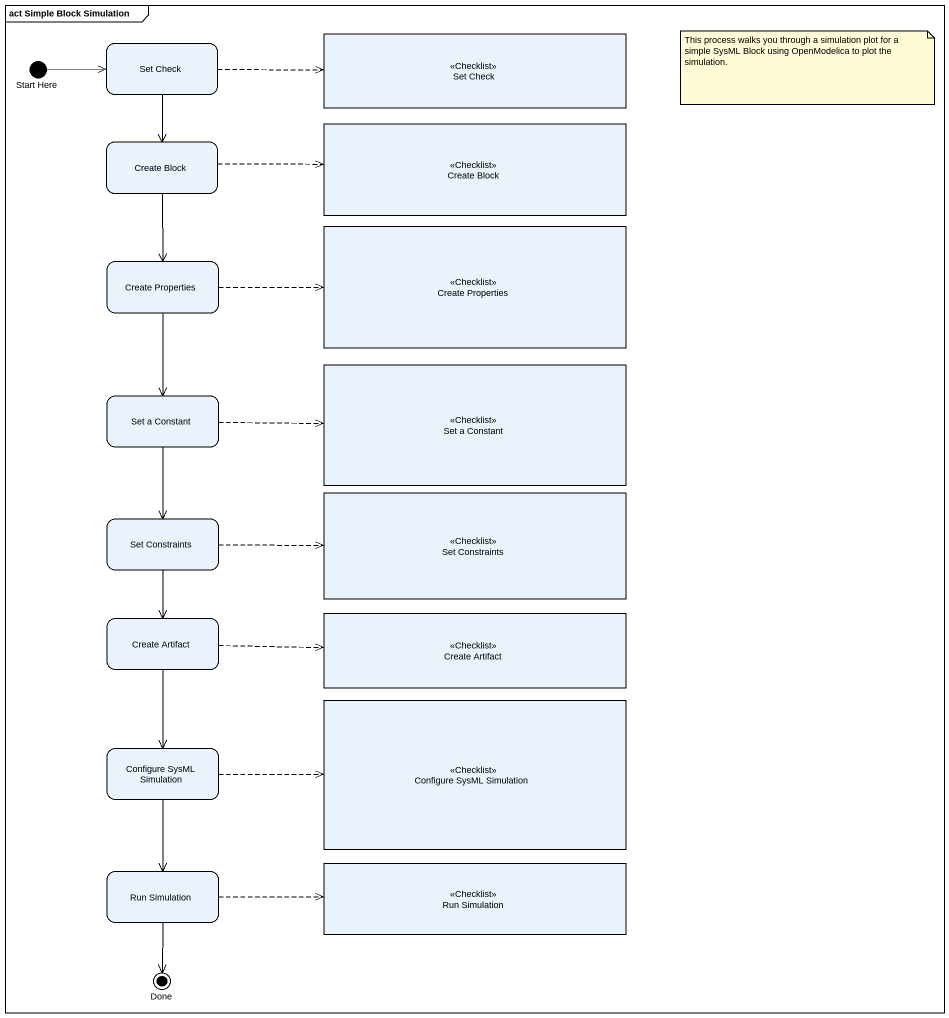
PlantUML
@startuml
mainframe act Simple Block Simulation
hide empty description
state "Start Here" as Start_Here <<start>>
state "Set Check" as Set_Check
state "Set Check" as Set_Check_2 <<Checklist>>
state "Create Block" as Create_Block
state "Create Block" as Create_Block_2 <<Checklist>>
state "Create Properties" as Create_Properties
state "Create Properties" as Create_Properties_2 <<Checklist>>
state "Set a Constant" as Set_a_Constant <<Checklist>>
state "Set a Constant" as Set_a_Constant_2
state "Set Constraints" as Set_Constraints <<Checklist>>
state "Set Constraints" as Set_Constraints_2
state "Create Artifact" as Create_Artifact
state "Create Artifact" as Create_Artifact_2 <<Checklist>>
state "Configure SysML Simulation" as Configure_SysML_Simulation <<Checklist>>
state "Configure SysML Simulation" as Configure_SysML_Simulation_2
state "Run Simulation" as Run_Simulation
state "Run Simulation" as Run_Simulation_2 <<Checklist>>
state Done <<end>>
Start_Here -right-> Set_Check
Set_Check -right[dashed]-> Set_Check_2
Set_Check --> Create_Block
Create_Block -right[dashed]-> Create_Block_2
Create_Block --> Create_Properties
Create_Properties -right[dashed]-> Create_Properties_2
Create_Properties --> Set_a_Constant_2
Set_a_Constant_2 -right[dashed]-> Set_a_Constant
Set_a_Constant_2 --> Set_Constraints_2
Set_Constraints_2 -right[dashed]-> Set_Constraints
Set_Constraints_2 --> Create_Artifact
Create_Artifact -right[dashed]-> Create_Artifact_2
Create_Artifact --> Configure_SysML_Simulation_2
Configure_SysML_Simulation_2 -right[dashed]-> Configure_SysML_Simulation
Configure_SysML_Simulation_2 --> Run_Simulation
Run_Simulation -right[dashed]-> Run_Simulation_2
Run_Simulation --> Done
note as N1
  This process walks you through a simulation plot for a simple SysML Block using OpenModelica to plot the simulation.
end note
@enduml
